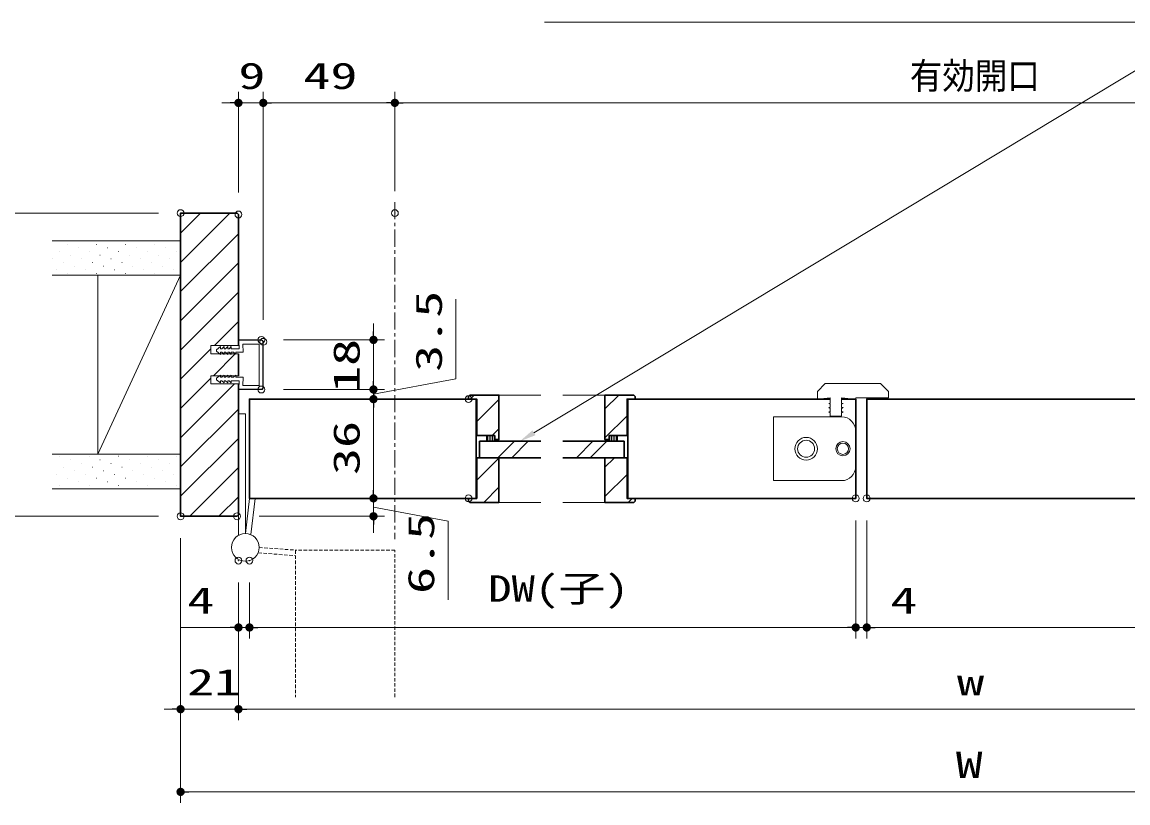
# Model space of a CAD drawing. Units: millimetres, scale not verified. Extents: x -1341 to 1306, y -607 to 607.
# Drawn here: x -928.3 to -527, y -434.2 to -150.8 of the extents above; entities that cross this region are included whole.
import ezdxf
from ezdxf.enums import TextEntityAlignment as Align

# ---------------------------------------------------------------- set-up
doc = ezdxf.new("R2010")
doc.units = ezdxf.units.MM
doc.header["$LTSCALE"] = 5
doc.header["$PDMODE"] = 32
doc.header["$PDSIZE"] = 2.5
doc.linetypes.add('USER2', pattern=[0.375, 0.25, -0.125])
doc.linetypes.add('USER3', pattern=[2, 1.25, -0.25, 0.25, -0.25])
for name, color, linetype, lineweight in [('0-1_線(黄)', 2, 'Continuous', 15), ('0-C_中心線', 3, 'USER3', 9), ('0-D_線(白)', 7, 'Continuous', 30), ('1-0_線(水)', 4, 'Continuous', 9), ('1-1_寸法線', 3, 'Continuous', 13), ('1-2_ハッチング', 6, 'Continuous', 9), ('1-4_DEFPOINTS', 7, 'Continuous', 5), ('1-5_0', 3, 'Continuous', 25), ('1-6_点線(黄)', 2, 'USER2', 15)]:
    doc.layers.add(name, color=color, linetype=linetype, lineweight=lineweight)
doc.styles.add('ＭＳ ゴシック', font='')
doc.styles.get('ＭＳ ゴシック').set_extended_font_data('MS Gothic')

# ---------------------------------------------------------------- blocks, each defined once
blk = doc.blocks.new('_DOT')
at = {"layer": '1-5_0'}
blk.add_line((-2.5, 0), (-5, 0), dxfattribs=at)
for points in [[(0, 0), (-2.5, 0), (-2.48, 0.313)], [(0, 0), (-2.48, -0.313), (-2.5, 0)], [(0, 0), (-2.48, 0.313), (-2.421, 0.622)], [(0, 0), (-2.421, -0.622), (-2.48, -0.313)], [(0, 0), (-2.421, 0.622), (-2.324, 0.92)], [(0, 0), (-2.324, -0.92), (-2.421, -0.622)], [(0, 0), (-2.324, 0.92), (-2.191, 1.204)], [(0, 0), (-2.191, -1.204), (-2.324, -0.92)], [(0, 0), (-2.191, 1.204), (-2.023, 1.469)], [(0, 0), (-2.023, -1.469), (-2.191, -1.204)], [(0, 0), (-2.023, 1.469), (-1.822, 1.711)], [(0, 0), (-1.822, -1.711), (-2.023, -1.469)], [(0, 0), (-1.822, 1.711), (-1.594, 1.926)], [(0, 0), (-1.594, -1.926), (-1.822, -1.711)], [(0, 0), (-1.594, 1.926), (-1.34, 2.111)], [(0, 0), (-1.34, -2.111), (-1.594, -1.926)], [(0, 0), (-1.34, 2.111), (-1.064, 2.262)], [(0, 0), (-1.064, -2.262), (-1.34, -2.111)], [(0, 0), (-1.064, 2.262), (-0.773, 2.378)], [(0, 0), (-0.773, -2.378), (-1.064, -2.262)], [(0, 0), (-0.773, 2.378), (-0.468, 2.456)], [(0, 0), (-0.468, -2.456), (-0.773, -2.378)], [(0, 0), (-0.468, 2.456), (-0.157, 2.495)], [(0, 0), (-0.157, -2.495), (-0.468, -2.456)], [(0, 0), (-0.157, 2.495), (0.157, 2.495)], [(0, 0), (0.157, -2.495), (-0.157, -2.495)], [(0, 0), (0.157, 2.495), (0.468, 2.456)], [(0, 0), (0.468, 2.456), (0.773, 2.378)], [(0, 0), (0.773, 2.378), (1.064, 2.262)], [(0, 0), (1.064, 2.262), (1.34, 2.111)], [(0, 0), (1.34, 2.111), (1.594, 1.926)], [(0, 0), (1.594, 1.926), (1.822, 1.711)], [(0, 0), (1.822, 1.711), (2.023, 1.469)], [(0, 0), (2.023, 1.469), (2.191, 1.204)], [(0, 0), (2.191, 1.204), (2.324, 0.92)], [(0, 0), (2.324, 0.92), (2.421, 0.622)], [(0, 0), (2.421, 0.622), (2.48, 0.313)], [(0, 0), (2.48, 0.313), (2.5, 0)], [(0, 0), (0.468, -2.456), (0.157, -2.495)], [(0, 0), (0.773, -2.378), (0.468, -2.456)], [(0, 0), (1.064, -2.262), (0.773, -2.378)], [(0, 0), (1.34, -2.111), (1.064, -2.262)], [(0, 0), (1.594, -1.926), (1.34, -2.111)], [(0, 0), (1.822, -1.711), (1.594, -1.926)], [(0, 0), (2.023, -1.469), (1.822, -1.711)], [(0, 0), (2.191, -1.204), (2.023, -1.469)], [(0, 0), (2.324, -0.92), (2.191, -1.204)], [(0, 0), (2.421, -0.622), (2.324, -0.92)], [(0, 0), (2.48, -0.313), (2.421, -0.622)], [(0, 0), (2.5, 0), (2.48, -0.313)]]:
    blk.add_solid(points, dxfattribs=at)

msp = doc.modelspace()

# ---------------------------------------------------------------- linework, layer by layer
at = {"layer": '0-1_線(黄)'}
for p, q in [((-917.417, -230.151), (-870.784, -230.151)), ((-917.417, -242.651), (-870.784, -242.651)), ((-870.784, -242.651), (-900.784, -307.651)), ((-900.784, -242.651), (-900.784, -307.651)), ((-917.417, -307.651), (-870.784, -307.651)), ((-917.417, -320.151), (-870.784, -320.151))]:
    msp.add_line(p, q, dxfattribs=at)
at = {"layer": '0-C_中心線'}
msp.add_line((-793.034, -216.154), (-793.034, -338.485), dxfattribs=at)
at = {"layer": '0-D_線(白)'}
for p, q in [((-870.784, -220.151), (-850.284, -220.151)), ((-870.784, -330.151), (-870.784, -220.151)), ((-850.284, -220.151), (-849.784, -220.651)), ((-849.784, -220.651), (-849.784, -268.151)), ((-849.784, -271.151), (-849.784, -279.151)), ((-849.784, -282.151), (-849.784, -329.651)), ((-765.787, -286.151), (-766.287, -286.651)), ((-766.287, -286.651), (-766.287, -287.651)), ((-635.027, -287.651), (-708.532, -287.651)), ((-706.282, -286.151), (-705.782, -286.651)), ((-705.782, -286.651), (-705.782, -287.651)), ((-756.787, -300.851), (-763.287, -300.851)), ((-756.787, -302.351), (-756.787, -300.851)), ((-715.282, -300.851), (-712.282, -300.851)), ((-762.287, -302.951), (-740.034, -302.951)), ((-732.034, -302.951), (-709.782, -302.951)), ((-709.782, -302.951), (-709.782, -308.951)), ((-732.034, -308.951), (-709.782, -308.951)), ((-766.287, -323.651), (-766.287, -324.651)), ((-765.787, -325.151), (-766.287, -324.651)), ((-706.282, -325.151), (-705.782, -324.651)), ((-705.782, -323.651), (-705.782, -324.651)), ((-850.284, -330.151), (-870.784, -330.151)), ((-850.284, -330.151), (-849.784, -329.651)), ((-849.784, -329.651), (-850.284, -330.151))]:
    msp.add_line(p, q, dxfattribs=at)
for points in [[(-763.537, -287.651), (-763.537, -323.651), (-845.784, -323.651), (-845.784, -287.651)], [(-514.037, -287.651), (-514.037, -323.651), (-621.784, -323.651), (-621.784, -287.651)]]:
    msp.add_lwpolyline(points, close=True, dxfattribs=at)
for points in [[(-766.287, -287.651), (-763.287, -287.651), (-763.287, -300.851)], [(-756.787, -302.351), (-755.287, -302.351), (-755.287, -286.151), (-765.787, -286.151)], [(-715.282, -302.351), (-716.782, -302.351), (-716.782, -286.151), (-706.282, -286.151)], [(-705.782, -287.651), (-708.782, -287.651), (-708.782, -300.851)], [(-708.532, -287.651), (-708.532, -323.651), (-625.784, -323.651), (-625.784, -287.651), (-630.913, -287.651)], [(-715.282, -302.351), (-715.282, -300.851), (-708.782, -300.851)], [(-762.287, -302.951), (-762.287, -308.951), (-740.034, -308.951)], [(-766.287, -323.651), (-763.287, -323.651), (-763.287, -308.951)], [(-765.787, -325.151), (-755.287, -325.151), (-755.287, -308.951), (-763.287, -308.951)], [(-706.282, -325.151), (-716.782, -325.151), (-716.782, -308.951), (-708.782, -308.951)], [(-705.782, -323.651), (-708.782, -323.651), (-708.782, -308.951)]]:
    msp.add_lwpolyline(points, dxfattribs=at)
at = {"layer": '1-0_線(水)'}
for p, q in [((-639.655, -284.823), (-636.827, -281.995)), ((-636.827, -281.995), (-616.771, -281.995)), ((-613.943, -284.823), (-616.771, -281.995)), ((-613.943, -284.823), (-613.943, -287.137)), ((-755.287, -286.151), (-740.034, -286.151)), ((-716.782, -286.151), (-732.034, -286.151)), ((-635.027, -287.137), (-635.027, -289.194)), ((-626.284, -287.651), (-630.913, -287.137)), ((-630.913, -287.137), (-630.913, -289.194)), ((-613.943, -287.137), (-625.784, -287.137)), ((-625.784, -288.151), (-625.784, -287.137)), ((-635.027, -289.194), (-635.541, -289.194)), ((-635.541, -289.194), (-635.027, -289.491)), ((-635.027, -290.737), (-635.541, -290.737)), ((-635.541, -290.737), (-635.027, -291.034)), ((-635.027, -292.28), (-635.541, -292.28)), ((-635.541, -292.28), (-635.027, -292.577)), ((-635.027, -289.491), (-635.027, -290.737)), ((-635.027, -291.034), (-635.027, -292.28)), ((-635.027, -292.577), (-635.027, -293.822)), ((-630.913, -289.194), (-630.398, -289.194)), ((-630.398, -289.194), (-630.913, -289.491)), ((-630.913, -290.737), (-630.913, -289.491)), ((-630.913, -289.491), (-630.913, -290.737)), ((-630.913, -290.737), (-630.398, -290.737)), ((-630.398, -290.737), (-630.913, -291.034)), ((-630.913, -291.034), (-630.913, -292.28)), ((-630.913, -292.28), (-630.398, -292.28)), ((-849.784, -337.121), (-849.784, -292.951)), ((-655.611, -294.081), (-655.611, -317.222)), ((-630.927, -294.081), (-655.611, -294.081)), ((-635.027, -293.822), (-630.913, -293.822)), ((-759.787, -300.851), (-759.787, -302.951)), ((-756.787, -302.351), (-756.787, -300.851)), ((-712.282, -300.851), (-712.282, -302.951)), ((-756.787, -302.351), (-756.787, -302.951)), ((-755.619, -308.951), (-749.619, -302.951)), ((-750.619, -308.951), (-744.619, -302.951)), ((-727.128, -308.951), (-721.128, -302.951)), ((-722.128, -308.951), (-716.128, -302.951)), ((-715.282, -302.351), (-715.282, -302.951)), ((-630.927, -317.222), (-655.611, -317.222)), ((-847.284, -336.451), (-845.784, -323.651)), ((-845.305, -336.737), (-843.763, -323.651)), ((-755.287, -325.151), (-740.034, -325.151)), ((-716.782, -325.151), (-732.034, -325.151))]:
    msp.add_line(p, q, dxfattribs=at)
for points in [[(-635.027, -287.137), (-639.655, -287.651), (-639.655, -284.823)], [(-630.398, -292.28), (-630.913, -292.577), (-630.913, -293.822)], [(-849.784, -292.951), (-847.284, -292.951), (-847.284, -336.451)]]:
    msp.add_lwpolyline(points, dxfattribs=at)
for centre, radius in [((-643.783, -305.651), 4.114), ((-643.783, -305.651), 3.086), ((-630.413, -305.651), 2.571), ((-630.413, -305.651), 2.057), ((-847.284, -341.451), 5)]:
    msp.add_circle(centre, radius, dxfattribs=at)
for centre, start, end in [((-630.927, -299.223), 0, 90), ((-630.927, -312.08), 270, 0)]:
    msp.add_arc(centre, 5.143, start, end, dxfattribs=at)
at = {"layer": '1-1_寸法線'}
for p, q in [((-495.126, -150.845), (-742.547, -299.856)), ((-849.784, -212.651), (-849.784, -176.151)), ((-840.783, -258.851), (-840.783, -176.151)), ((-840.783, -258.851), (-840.783, -176.151)), ((-793.034, -212.151), (-793.034, -176.151)), ((-793.034, -212.151), (-793.034, -176.151)), ((-852.784, -180.151), (-855.784, -180.151)), ((-849.784, -180.151), (-840.783, -180.151)), ((-837.783, -180.151), (-834.783, -180.151)), ((-837.783, -180.151), (-796.034, -180.151)), ((-790.034, -180.151), (-377.535, -180.151)), ((-878.784, -220.151), (-961.417, -220.151)), ((-800.783, -263.151), (-800.783, -260.151)), ((-857.783, -269.701), (-856.294, -268.601)), ((-856.294, -268.601), (-856.294, -269.351)), ((-855.794, -269.351), (-854.994, -268.601)), ((-854.994, -268.601), (-854.994, -269.351)), ((-854.494, -269.351), (-853.694, -268.601)), ((-853.694, -268.601), (-853.694, -269.351)), ((-853.194, -269.351), (-852.394, -268.601)), ((-852.394, -268.601), (-852.394, -269.351)), ((-849.724, -267.954), (-849.783, -266.463)), ((-849.477, -269.351), (-849.633, -266.457)), ((-849.483, -266.151), (-841.483, -266.151)), ((-849.483, -266.301), (-841.483, -266.301)), ((-848.072, -270.651), (-848.234, -267.651)), ((-848.234, -267.651), (-842.283, -267.651)), ((-840.933, -283.451), (-840.933, -266.851)), ((-840.783, -283.451), (-840.783, -266.851)), ((-833.484, -266.151), (-796.783, -266.151)), ((-800.783, -284.151), (-800.783, -266.151)), ((-857.783, -270.301), (-857.783, -269.701)), ((-857.783, -270.301), (-856.294, -271.401)), ((-856.294, -269.351), (-855.794, -269.351)), ((-856.294, -270.651), (-855.794, -270.651)), ((-856.294, -271.401), (-856.294, -270.651)), ((-855.794, -270.651), (-854.994, -271.401)), ((-854.994, -269.351), (-854.494, -269.351)), ((-854.994, -270.651), (-854.494, -270.651)), ((-854.994, -271.401), (-854.994, -270.651)), ((-854.494, -270.651), (-853.694, -271.401)), ((-853.694, -269.351), (-853.194, -269.351)), ((-853.694, -270.651), (-853.194, -270.651)), ((-853.694, -271.401), (-853.694, -270.651)), ((-853.194, -270.651), (-852.394, -271.401)), ((-852.394, -269.351), (-849.477, -269.351)), ((-852.394, -270.651), (-851.607, -270.651)), ((-852.394, -271.401), (-852.394, -270.651)), ((-850.791, -271.306), (-851.607, -270.651)), ((-850.791, -270.651), (-848.067, -270.651)), ((-850.791, -270.659), (-850.791, -271.306)), ((-857.783, -280.001), (-856.294, -278.901)), ((-857.783, -280.001), (-857.783, -280.601)), ((-857.783, -280.601), (-856.294, -281.701)), ((-856.294, -278.901), (-856.294, -279.651)), ((-856.294, -279.651), (-855.794, -279.651)), ((-855.794, -279.651), (-854.994, -278.901)), ((-854.994, -278.901), (-854.994, -279.651)), ((-854.994, -279.651), (-854.494, -279.651)), ((-854.494, -279.651), (-853.694, -278.901)), ((-853.694, -278.901), (-853.694, -279.651)), ((-853.694, -279.651), (-853.194, -279.651)), ((-853.194, -279.651), (-852.394, -278.901)), ((-852.394, -278.901), (-852.394, -279.651)), ((-852.394, -279.651), (-851.607, -279.651)), ((-850.791, -278.997), (-851.607, -279.651)), ((-850.791, -279.644), (-850.791, -278.997)), ((-850.791, -279.651), (-848.067, -279.651)), ((-848.067, -279.651), (-848.234, -282.651)), ((-800.783, -281.151), (-800.783, -278.151)), ((-856.294, -280.951), (-855.794, -280.951)), ((-856.294, -281.701), (-856.294, -280.951)), ((-855.794, -280.951), (-854.994, -281.701)), ((-854.994, -280.951), (-854.494, -280.951)), ((-854.994, -281.701), (-854.994, -280.951)), ((-854.494, -280.951), (-853.694, -281.701)), ((-853.694, -280.951), (-853.194, -280.951)), ((-853.694, -281.701), (-853.694, -280.951)), ((-853.194, -280.951), (-852.394, -281.701)), ((-852.394, -280.951), (-849.477, -280.951)), ((-852.394, -281.701), (-852.394, -280.951)), ((-849.724, -282.349), (-849.783, -283.84)), ((-849.477, -280.951), (-849.633, -283.846)), ((-849.483, -284.001), (-841.483, -284.001)), ((-849.483, -284.151), (-841.483, -284.151)), ((-833.484, -284.151), (-796.783, -284.151)), ((-833.483, -284.151), (-796.783, -284.151)), ((-800.783, -287.651), (-800.783, -284.151)), ((-800.783, -287.651), (-800.783, -284.151)), ((-774.287, -287.651), (-804.783, -287.651)), ((-774.287, -287.651), (-804.783, -287.651)), ((-800.783, -287.151), (-800.783, -290.151)), ((-800.783, -290.651), (-800.783, -293.651)), ((-800.783, -320.651), (-800.783, -290.651)), ((-800.783, -320.651), (-800.783, -317.651)), ((-774.287, -323.651), (-804.783, -323.651)), ((-774.287, -323.651), (-804.783, -323.651)), ((-800.783, -323.651), (-800.783, -330.151)), ((-800.783, -323.651), (-800.783, -330.151)), ((-878.784, -330.151), (-961.417, -330.151)), ((-842.284, -330.151), (-796.783, -330.151)), ((-625.784, -331.651), (-625.784, -374.506)), ((-625.784, -331.651), (-625.784, -374.506)), ((-621.784, -331.651), (-621.784, -374.506)), ((-621.784, -331.651), (-621.784, -374.506)), ((-800.783, -333.151), (-800.783, -336.151)), ((-870.784, -338.151), (-870.784, -404.151)), ((-870.784, -338.151), (-870.784, -434.151)), ((-849.784, -354.221), (-849.784, -404.151)), ((-849.784, -354.221), (-849.784, -404.151)), ((-849.784, -354.221), (-849.784, -374.506)), ((-845.784, -354.221), (-845.784, -374.506)), ((-845.784, -354.221), (-845.784, -374.506)), ((-852.784, -370.506), (-870.927, -370.506)), ((-845.784, -370.506), (-849.784, -370.506)), ((-842.784, -370.506), (-839.784, -370.506)), ((-628.784, -370.506), (-842.784, -370.506)), ((-628.784, -370.506), (-631.784, -370.506)), ((-625.784, -370.506), (-621.784, -370.506)), ((-618.784, -370.506), (-600.642, -370.506)), ((-618.784, -370.506), (-324.785, -370.506)), ((-873.784, -400.151), (-876.784, -400.151)), ((-870.784, -400.151), (-849.784, -400.151)), ((-846.784, -400.151), (-843.784, -400.151)), ((-846.784, -400.151), (-320.785, -400.151)), ((-867.784, -430.151), (-299.785, -430.151))]:
    msp.add_line(p, q, dxfattribs=at)
for points in [[(-738.689, -150.845), (-483.126, -150.845), (-453.893, -297.118)], [(-800.783, -285.901), (-770.909, -280.307), (-770.909, -251.355)], [(-849.784, -268.151), (-859.784, -268.151), (-859.784, -271.151), (-849.784, -271.151)], [(-848.234, -282.651), (-842.283, -282.651), (-842.283, -267.651)], [(-849.784, -279.151), (-859.784, -279.151), (-859.784, -282.151), (-849.784, -282.151)], [(-800.783, -326.901), (-773.713, -331.958), (-773.713, -360.434)]]:
    msp.add_lwpolyline(points, dxfattribs=at)
for centre, radius, start, end in [((-849.483, -266.451), 0.3, 90, 182.27472), ((-849.483, -266.451), 0.15, 90, 182.27472), ((-841.483, -266.851), 0.7, 0, 90), ((-841.483, -266.851), 0.55, 0, 90), ((-849.483, -283.851), 0.3, 177.72528, 270), ((-849.483, -283.851), 0.15, 177.72528, 270), ((-841.483, -283.451), 0.55, 270, 0), ((-841.483, -283.451), 0.7, 270, 0)]:
    msp.add_arc(centre, radius, start, end, dxfattribs=at)
msp.add_solid([(-747.686, -302.951), (-743.084, -298.963), (-742.009, -300.748)], dxfattribs=at)
at = {"layer": '1-2_ハッチング'}
for p, q in [((-870.784, -227.415), (-863.521, -220.151)), ((-870.784, -238.021), (-852.914, -220.151)), ((-870.784, -248.628), (-849.784, -227.628)), ((-915.951, -230.156), (-915.901, -230.156)), ((-911.974, -231.481), (-911.924, -231.481)), ((-905.345, -230.156), (-905.295, -230.156)), ((-901.367, -231.481), (-901.317, -231.481)), ((-894.738, -230.156), (-894.688, -230.156)), ((-890.761, -231.481), (-890.711, -231.481)), ((-884.132, -230.156), (-884.082, -230.156)), ((-880.154, -231.481), (-880.104, -231.481)), ((-873.525, -230.156), (-873.475, -230.156)), ((-914.626, -234.133), (-914.576, -234.133)), ((-910.648, -235.459), (-910.598, -235.459)), ((-907.996, -232.807), (-907.946, -232.807)), ((-904.019, -234.133), (-903.969, -234.133)), ((-900.041, -235.459), (-899.991, -235.459)), ((-897.39, -232.807), (-897.34, -232.807)), ((-893.412, -234.133), (-893.362, -234.133)), ((-889.435, -235.459), (-889.385, -235.459)), ((-886.783, -232.807), (-886.733, -232.807)), ((-882.806, -234.133), (-882.756, -234.133)), ((-878.828, -235.459), (-878.778, -235.459)), ((-876.177, -232.807), (-876.127, -232.807)), ((-872.199, -234.133), (-872.149, -234.133)), ((-917.277, -236.785), (-917.227, -236.785)), ((-913.3, -238.111), (-913.25, -238.111)), ((-909.322, -239.436), (-909.272, -239.436)), ((-906.671, -236.785), (-906.621, -236.785)), ((-902.693, -238.111), (-902.643, -238.111)), ((-898.716, -239.436), (-898.666, -239.436)), ((-896.064, -236.785), (-896.014, -236.785)), ((-892.086, -238.111), (-892.036, -238.111)), ((-888.109, -239.436), (-888.059, -239.436)), ((-885.457, -236.785), (-885.407, -236.785)), ((-881.48, -238.111), (-881.43, -238.111)), ((-877.502, -239.436), (-877.452, -239.436)), ((-874.851, -236.785), (-874.801, -236.785)), ((-870.873, -238.111), (-870.823, -238.111)), ((-870.784, -259.235), (-849.784, -238.235)), ((-915.951, -240.762), (-915.901, -240.762)), ((-911.974, -242.088), (-911.924, -242.088)), ((-905.345, -240.762), (-905.295, -240.762)), ((-901.367, -242.088), (-901.317, -242.088)), ((-894.738, -240.762), (-894.688, -240.762)), ((-890.761, -242.088), (-890.711, -242.088)), ((-884.132, -240.762), (-884.082, -240.762)), ((-880.154, -242.088), (-880.104, -242.088)), ((-873.525, -240.762), (-873.475, -240.762)), ((-870.784, -269.841), (-849.784, -248.841)), ((-858.488, -268.151), (-849.784, -259.448)), ((-870.784, -280.448), (-859.784, -269.448)), ((-858.881, -279.151), (-850.927, -271.197)), ((-870.784, -291.054), (-859.784, -280.054)), ((-870.784, -301.661), (-851.275, -282.151)), ((-765.722, -287.651), (-764.222, -286.151)), ((-763.287, -295.823), (-755.287, -287.823)), ((-716.782, -291.134), (-711.799, -286.151)), ((-870.784, -312.268), (-849.784, -291.268)), ((-716.782, -301.741), (-708.782, -293.741)), ((-759.447, -302.951), (-759.447, -300.851)), ((-758.822, -302.951), (-758.822, -300.851)), ((-758.197, -302.951), (-758.197, -300.851)), ((-757.572, -302.951), (-757.572, -300.851)), ((-757.509, -300.651), (-755.287, -298.43)), ((-756.947, -302.951), (-756.947, -300.851)), ((-715.057, -302.951), (-715.057, -300.851)), ((-714.432, -302.951), (-714.432, -300.851)), ((-713.807, -302.951), (-713.807, -300.851)), ((-713.182, -302.951), (-713.182, -300.851)), ((-712.557, -302.951), (-712.557, -300.851)), ((-870.784, -322.874), (-849.784, -301.874)), ((-914.626, -308.379), (-914.576, -308.379)), ((-904.019, -308.379), (-903.969, -308.379)), ((-893.412, -308.379), (-893.362, -308.379)), ((-882.806, -308.379), (-882.756, -308.379)), ((-872.199, -308.379), (-872.149, -308.379)), ((-913.3, -312.357), (-913.25, -312.357)), ((-910.648, -309.705), (-910.598, -309.705)), ((-906.671, -311.031), (-906.621, -311.031)), ((-902.693, -312.357), (-902.643, -312.357)), ((-900.041, -309.705), (-899.991, -309.705)), ((-896.064, -311.031), (-896.014, -311.031)), ((-892.086, -312.357), (-892.036, -312.357)), ((-889.435, -309.705), (-889.385, -309.705)), ((-885.457, -311.031), (-885.407, -311.031)), ((-881.48, -312.357), (-881.43, -312.357)), ((-878.828, -309.705), (-878.778, -309.705)), ((-874.851, -311.031), (-874.801, -311.031)), ((-870.873, -312.357), (-870.823, -312.357)), ((-867.455, -330.151), (-849.784, -312.481)), ((-763.287, -317.037), (-755.402, -309.151)), ((-716.782, -312.348), (-713.586, -309.151)), ((-915.951, -315.008), (-915.901, -315.008)), ((-911.974, -316.334), (-911.924, -316.334)), ((-909.322, -313.683), (-909.272, -313.683)), ((-905.345, -315.008), (-905.295, -315.008)), ((-901.367, -316.334), (-901.317, -316.334)), ((-898.716, -313.683), (-898.666, -313.683)), ((-894.738, -315.008), (-894.688, -315.008)), ((-890.761, -316.334), (-890.711, -316.334)), ((-888.109, -313.683), (-888.059, -313.683)), ((-884.132, -315.008), (-884.082, -315.008)), ((-880.154, -316.334), (-880.104, -316.334)), ((-877.502, -313.683), (-877.452, -313.683)), ((-873.525, -315.008), (-873.475, -315.008)), ((-716.782, -322.954), (-708.782, -314.954)), ((-914.626, -318.986), (-914.576, -318.986)), ((-907.996, -317.66), (-907.946, -317.66)), ((-904.019, -318.986), (-903.969, -318.986)), ((-897.39, -317.66), (-897.34, -317.66)), ((-893.412, -318.986), (-893.362, -318.986)), ((-886.783, -317.66), (-886.733, -317.66)), ((-882.806, -318.986), (-882.756, -318.986)), ((-876.177, -317.66), (-876.127, -317.66)), ((-872.199, -318.986), (-872.149, -318.986)), ((-760.795, -325.151), (-755.287, -319.643)), ((-856.848, -330.151), (-849.784, -323.087)), ((-708.372, -325.151), (-706.872, -323.651))]:
    msp.add_line(p, q, dxfattribs=at)
at = {"layer": '1-4_DEFPOINTS'}
for p in [(-840.783, -180.151), (-793.034, -180.151), (-870.784, -220.151), (-849.784, -220.651), (-793.034, -220.151), (-841.484, -266.151), (-840.783, -266.851), (-800.783, -266.151), (-841.484, -284.151), (-841.483, -284.151), (-800.783, -284.151), (-800.783, -287.651), (-766.287, -287.651), (-800.783, -323.651), (-766.287, -323.651), (-625.784, -323.651), (-621.784, -323.651), (-870.784, -330.151), (-870.784, -330.151), (-850.284, -330.151), (-849.784, -346.221), (-845.784, -346.221), (-845.784, -370.506), (-621.784, -370.506), (-849.784, -400.151)]:
    msp.add_point(p, dxfattribs=at)
at = {"layer": '1-6_点線(黄)'}
for p, q in [((-842.57, -343.431), (-828.984, -344.472)), ((-842.284, -341.451), (-828.984, -342.451)), ((-793.034, -342.485), (-829.034, -342.485)), ((-829.034, -342.485), (-829.034, -395.731)), ((-793.034, -395.731), (-793.034, -342.485))]:
    msp.add_line(p, q, dxfattribs=at)

# ---------------------------------------------------------------- block references
at = {"layer": '1-1_寸法線', "xscale": 0.6, "yscale": 0.6}
for p in [(-849.784, -180.151), (-793.034, -180.151), (-849.784, -370.506), (-625.784, -370.506), (-625.784, -370.506), (-870.784, -400.151)]:
    msp.add_blockref('_DOT', p, dxfattribs=at)
for p, rotation in [((-840.783, -180.151), 180), ((-840.783, -180.151), 180), ((-793.034, -180.151), 180), ((-800.783, -266.151), 270), ((-800.783, -284.151), 270), ((-800.783, -284.151), 90), ((-800.783, -287.651), 90), ((-800.783, -287.651), 90), ((-800.783, -323.651), 270), ((-800.783, -323.651), 270), ((-800.783, -330.151), 90), ((-845.784, -370.506), 180), ((-845.784, -370.506), 180), ((-621.784, -370.506), 180), ((-621.784, -370.506), 180), ((-849.784, -400.151), 180), ((-849.784, -400.151), 180), ((-870.784, -430.151), 180)]:
    msp.add_blockref('_DOT', p, dxfattribs=dict(at, rotation=rotation))

# ---------------------------------------------------------------- texts
at = {"layer": '1-1_寸法線', "style": 'ＭＳ ゴシック'}
for s, width, p in [('有効開口', 0.9, (-606.148, -178.002)), ('9', 1.5, (-849.807, -178.002)), ('49', 1.5, (-826.194, -178.002)), ('DW(子)', 1.3, (-759.165, -364.07)), ('4', 1.5, (-868.356, -368.356)), ('4', 1.5, (-613.213, -368.356)), ('21', 1.5, (-868.379, -398.002)), ('w', 1.5, (-589.023, -398.002)), ('W', 1.5, (-589.499, -428.002))]:
    msp.add_text(s, height=9.604, dxfattribs=dict(at, width=width)).set_placement(p, align=Align.BOTTOM_LEFT)
at = {"layer": '1-1_寸法線', "style": 'ＭＳ ゴシック', "width": 1.5}
for s, p in [('3.5', (-773.059, -277.736)), ('18', (-802.932, -285.39)), ('36', (-802.932, -315.175)), ('6.5', (-775.862, -358.339))]:
    msp.add_text(s, height=9.604, rotation=90, dxfattribs=at).set_placement(p, align=Align.BOTTOM_LEFT)

doc.saveas('drawing.dxf')
